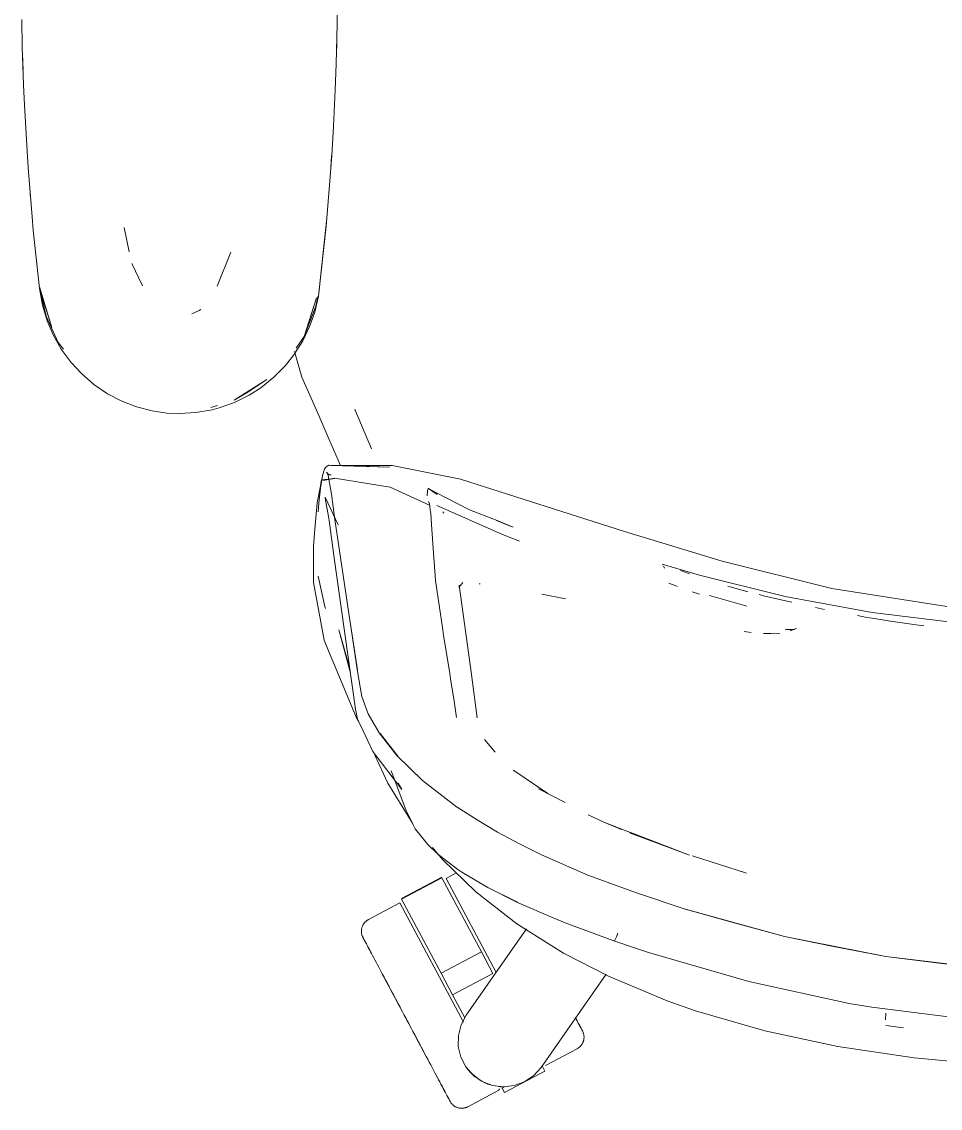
# Model space of a CAD drawing. Header units: millimetres. Extents: x 155927 to 326028, y -36033 to 97293.
# Drawn here: x 229347.2 to 229629, y 22036 to 22369.3 of the extents above; entities that cross this region are included whole.
import ezdxf

# ---------------------------------------------------------------- set-up
doc = ezdxf.new("R2010")
doc.units = ezdxf.units.MM
doc.header["$MEASUREMENT"] = 0
doc.layers.add('G-IMPT', color=8, linetype='CONTINUOUS', lineweight=9)
doc.layers.add('I-FURN', color=8, linetype='CONTINUOUS', lineweight=9)

msp = doc.modelspace()

# ---------------------------------------------------------------- linework, layer by layer
at = {"layer": 'G-IMPT'}
for p, q in [((229443.99, 22368.6), (229444.06, 22374.07)), ((229347.22, 22369.96), (229347.39, 22361.55)), ((229443.99, 22368.6), (229443.69, 22356.3)), ((229443.85, 22361.83), (229443.85, 22363.9)), ((229347.77, 22349.79), (229347.39, 22361.55)), ((229443.77, 22360.17), (229443.85, 22361.83)), ((229347.52, 22356.61), (229347.51, 22358.11)), ((229347.63, 22354.67), (229347.52, 22356.61)), ((229443.4, 22348.42), (229443.69, 22356.3)), ((229347.77, 22349.79), (229348.03, 22343.76)), ((229443.4, 22348.42), (229442.86, 22337.11)), ((229348.84, 22329.62), (229348.03, 22343.76)), ((229442.3, 22328.24), (229442.86, 22337.11)), ((229349.16, 22324.54), (229348.84, 22329.62)), ((229442.3, 22328.24), (229441.57, 22317.95)), ((229442.16, 22326.2), (229442.25, 22328.1)), ((229349.16, 22324.54), (229350.41, 22309.48)), ((229442.16, 22326.2), (229442.03, 22324.78)), ((229349.81, 22316.35), (229349.98, 22314.68)), ((229440.58, 22306.56), (229441.57, 22317.95)), ((229350.41, 22309.48), (229350.76, 22305.35)), ((229438.23, 22285.12), (229440.69, 22308.07)), ((229438.23, 22285.12), (229440.58, 22306.56)), ((229440.69, 22308.07), (229438.56, 22287.94)), ((229350.76, 22305.35), (229352.66, 22287.42)), ((229378.63, 22306.14), (229380.2, 22298.7)), ((229411.33, 22298.64), (229407.19, 22288.21)), ((229384.24, 22288.31), (229380.97, 22295.09)), ((229352.66, 22287.94), (229356.49, 22275.47)), ((229352.66, 22287.94), (229353.58, 22284.62)), ((229352.66, 22287.42), (229353.56, 22282.38)), ((229354.71, 22278.97), (229352.79, 22287.37)), ((229438.23, 22285.12), (229438.56, 22287.94)), ((229356.49, 22275.47), (229353.58, 22284.62)), ((229433.83, 22272.77), (229437.65, 22284.62)), ((229434.73, 22275.47), (229437.65, 22284.62)), ((229438.23, 22285.12), (229437.08, 22280.16)), ((229438.02, 22285.04), (229437.44, 22281.99)), ((229355.02, 22277.52), (229353.56, 22282.38)), ((229399.44, 22279.67), (229401.66, 22280.69)), ((229401.66, 22280.69), (229402.11, 22280.99)), ((229437.44, 22281.99), (229433.83, 22272.77)), ((229435.63, 22276.03), (229437.08, 22280.16)), ((229354.71, 22278.97), (229358.44, 22270.9)), ((229356.83, 22273.28), (229355.02, 22277.52)), ((229356.83, 22273.28), (229359.35, 22268.84)), ((229433.44, 22271.44), (229435.63, 22276.03)), ((229433.83, 22272.77), (229434.73, 22275.47)), ((229360.04, 22268.79), (229358.44, 22270.9)), ((229433.44, 22271.44), (229430.71, 22267.12)), ((229433.83, 22272.77), (229431.41, 22269.19)), ((229362.34, 22264.75), (229359.35, 22268.84)), ((229428.09, 22263.81), (229430.71, 22267.12)), ((229433.15, 22260.28), (229430.9, 22268.11)), ((229362.34, 22264.75), (229365.51, 22261.32)), ((229424.54, 22260.21), (229428.09, 22263.81)), ((229369.34, 22257.99), (229365.51, 22261.32)), ((229424.54, 22260.21), (229420.56, 22257.02)), ((229433.15, 22260.28), (229438.01, 22249.16)), ((229373.51, 22255.16), (229369.34, 22257.99)), ((229412.41, 22253.16), (229422.36, 22259.48)), ((229416.08, 22255.32), (229422.36, 22259.48)), ((229417.01, 22254.75), (229420.56, 22257.02)), ((229373.51, 22255.16), (229377.67, 22252.97)), ((229377.67, 22252.97), (229382.39, 22251.14)), ((229412.41, 22253.16), (229416.08, 22255.32)), ((229412.5, 22252.51), (229417.01, 22254.75)), ((229387.25, 22249.88), (229382.39, 22251.14)), ((229387.25, 22249.88), (229391.77, 22249.23)), ((229400.65, 22249.36), (229405.6, 22250.23)), ((229407.29, 22251.6), (229405.26, 22250.98)), ((229405.6, 22250.23), (229407.73, 22250.8)), ((229412.5, 22252.51), (229407.73, 22250.8)), ((229449.43, 22250.39), (229449.54, 22250.12)), ((229454.46, 22238.26), (229449.54, 22250.12)), ((229395.61, 22249.06), (229391.77, 22249.23)), ((229395.61, 22249.06), (229400.65, 22249.36)), ((229438.01, 22249.16), (229441.43, 22241.33)), ((229441.43, 22241.33), (229445, 22233.16)), ((229440.38, 22232.53), (229440.87, 22232.9)), ((229441.44, 22233.29), (229440.87, 22232.9)), ((229441.44, 22233.29), (229442.31, 22233.1)), ((229460, 22232.68), (229441.56, 22233.27)), ((229441.56, 22233.27), (229442.02, 22233.17)), ((229460, 22232.68), (229442.02, 22233.17)), ((229460.89, 22233.12), (229442.02, 22233.17)), ((229442.02, 22233.17), (229442.2, 22233.13)), ((229442.31, 22233.1), (229442.2, 22233.13)), ((229481.85, 22228.93), (229460.89, 22233.12)), ((229438.97, 22226.85), (229439.5, 22230.12)), ((229439.5, 22230.12), (229440.05, 22231.99)), ((229440.38, 22232.53), (229440.05, 22231.99)), ((229441.1, 22230.63), (229440.7, 22231.14)), ((229441.26, 22230.04), (229440.7, 22231.14)), ((229441.26, 22230.04), (229441.09, 22230.66)), ((229441.09, 22230.66), (229442.2, 22224.39)), ((229441.64, 22230.31), (229441.1, 22230.63)), ((229441.64, 22230.31), (229442.14, 22230.24)), ((229438.71, 22226.43), (229437.9, 22222.18)), ((229438.38, 22221.55), (229438.89, 22226.23)), ((229438.71, 22226.43), (229439.15, 22228.76)), ((229438.97, 22226.85), (229438.89, 22226.23)), ((229443.11, 22229.14), (229439.15, 22228.76)), ((229439.56, 22228.52), (229443.15, 22229.21)), ((229439.56, 22228.52), (229443.11, 22229.14)), ((229460.19, 22226.49), (229443.15, 22229.21)), ((229460.19, 22226.49), (229472.48, 22220.91)), ((229532.09, 22212.94), (229481.85, 22228.93)), ((229444.3, 22214.99), (229440.29, 22223.42)), ((229440.29, 22223.42), (229440.44, 22222.56)), ((229443.31, 22216.54), (229442.2, 22224.39)), ((229471.56, 22223.89), (229471.72, 22225.41)), ((229471.72, 22225.41), (229471.87, 22226.1)), ((229471.87, 22226.1), (229472, 22226.13)), ((229472, 22226.13), (229472.17, 22226.16)), ((229472, 22226.13), (229474.7, 22224.29)), ((229472, 22226.13), (229474.46, 22224.78)), ((229484.56, 22219.5), (229474.46, 22224.78)), ((229437.05, 22212.39), (229437.86, 22221.71)), ((229437.86, 22221.71), (229437.9, 22222.18)), ((229438.38, 22221.55), (229438.16, 22218.95)), ((229440.44, 22222.56), (229441.27, 22217.54)), ((229472.04, 22222.15), (229472.31, 22221.38)), ((229472.33, 22221.31), (229472.31, 22221.38)), ((229472.62, 22218.85), (229472.33, 22221.31)), ((229494.67, 22211.95), (229474.51, 22220.87)), ((229441.27, 22217.54), (229441.48, 22216.24)), ((229442.92, 22205.57), (229441.48, 22216.24)), ((229447.87, 22185.66), (229443.31, 22216.54)), ((229472.62, 22218.85), (229472.66, 22218.48)), ((229472.91, 22215.07), (229472.66, 22218.48)), ((229476.68, 22218.5), (229476.41, 22218.93)), ((229484.56, 22219.5), (229493.03, 22216.25)), ((229497.93, 22214.23), (229492.83, 22216.25)), ((229492.83, 22216.25), (229497.36, 22214.46)), ((229493.03, 22216.25), (229497.93, 22214.23)), ((229472.91, 22215.07), (229473.55, 22206.23)), ((229532.09, 22212.94), (229562.06, 22203.75)), ((229437.05, 22212.39), (229436.71, 22208.43)), ((229499.92, 22209.95), (229494.67, 22211.95)), ((229436.71, 22208.43), (229436.71, 22204.26)), ((229474.16, 22197.99), (229473.55, 22206.23)), ((229436.74, 22197.3), (229436.71, 22204.26)), ((229442.92, 22205.57), (229449.6, 22158.36)), ((229595.75, 22195.44), (229562.06, 22203.75)), ((229543.66, 22202.71), (229543.89, 22202.79)), ((229543.89, 22202.79), (229544.12, 22202.74)), ((229544.43, 22201.7), (229544.04, 22202.31)), ((229544.12, 22202.74), (229544.41, 22202.66)), ((229544.43, 22201.7), (229544.28, 22201.91)), ((229544.41, 22202.66), (229544.68, 22202.6)), ((229555.11, 22199.52), (229544.68, 22202.6)), ((229549.91, 22200.68), (229549.26, 22200.93)), ((229549.91, 22200.68), (229552.01, 22199.94)), ((229436.74, 22197.3), (229439.98, 22179.6)), ((229438.15, 22199.16), (229440.19, 22189.85)), ((229474.18, 22197.91), (229474.16, 22197.99)), ((229474.18, 22197.91), (229476.38, 22182.69)), ((229482.55, 22197.25), (229481.31, 22195.69)), ((229481.44, 22196.39), (229481.39, 22196.13)), ((229485.18, 22169.06), (229481.44, 22196.39)), ((229487.5, 22196.89), (229487.85, 22196.85)), ((229547.36, 22196.4), (229545.7, 22197.01)), ((229547.36, 22196.4), (229548.37, 22196.02)), ((229581.43, 22192.98), (229555.11, 22199.52)), ((229481.35, 22195.9), (229481.39, 22196.13)), ((229513.98, 22192.22), (229506.72, 22193.63)), ((229555.12, 22193.68), (229552.91, 22194.41)), ((229558.21, 22193.24), (229569.66, 22190.04)), ((229564.54, 22195.94), (229563.85, 22196.15)), ((229568.54, 22194.83), (229564.54, 22195.94)), ((229568.54, 22194.83), (229569.68, 22194.51)), ((229569.68, 22194.51), (229569.86, 22194.46)), ((229574.7, 22193.21), (229573.4, 22193.55)), ((229574.7, 22193.21), (229581.45, 22191.66)), ((229581.43, 22192.98), (229608.1, 22188.05)), ((229595.75, 22195.44), (229633.66, 22189.44)), ((229440.19, 22189.85), (229440.35, 22189.28)), ((229583.42, 22191.2), (229581.45, 22191.66)), ((229593.47, 22189), (229590.65, 22189.54)), ((229603.57, 22187.08), (229606.48, 22186.52)), ((229608.1, 22186.28), (229606.48, 22186.52)), ((229608.1, 22188.05), (229635.02, 22184.75)), ((229613.73, 22185.42), (229608.1, 22186.28)), ((229447.87, 22185.66), (229450.19, 22170.47)), ((229447.96, 22185.06), (229450.26, 22169.9)), ((229447.96, 22185.06), (229450.19, 22170.47)), ((229584.84, 22183.09), (229582.89, 22182.4)), ((229583.79, 22182.87), (229584.84, 22183.09)), ((229613.73, 22185.42), (229622.25, 22184.13)), ((229622.25, 22184.13), (229623.91, 22183.95)), ((229439.98, 22179.6), (229441.57, 22175.74)), ((229444.47, 22182.78), (229447.83, 22170.89)), ((229444.47, 22182.78), (229447.98, 22169.83)), ((229476.38, 22182.69), (229476.63, 22181.14)), ((229476.63, 22181.14), (229478.5, 22169.37)), ((229570.93, 22181.95), (229568.84, 22182.17)), ((229579.78, 22181.55), (229574.72, 22181.64)), ((229574.72, 22181.64), (229577, 22181.56)), ((229579.78, 22181.55), (229577, 22181.56)), ((229583.6, 22182.87), (229581.48, 22182.84)), ((229581.62, 22182.83), (229581.48, 22182.84)), ((229442.96, 22172.38), (229441.57, 22175.74)), ((229449.76, 22155.92), (229442.96, 22172.38)), ((229451.56, 22162.23), (229450.26, 22169.9)), ((229478.76, 22167.71), (229478.5, 22169.37)), ((229479.82, 22160.87), (229478.76, 22167.71)), ((229485.18, 22169.06), (229486.96, 22155.7)), ((229453.31, 22157.44), (229451.56, 22162.23)), ((229479.82, 22160.87), (229480.57, 22155.8)), ((229449.6, 22158.36), (229450.24, 22155.37)), ((229453.31, 22157.44), (229453.53, 22157.01)), ((229456.82, 22151.18), (229453.53, 22157.01)), ((229450.53, 22154.75), (229449.76, 22155.92)), ((229451.81, 22152), (229450.24, 22155.37)), ((229486.96, 22155.7), (229486.81, 22156.18)), ((229454.88, 22145.43), (229451.81, 22152)), ((229462.23, 22144.21), (229456.82, 22151.18)), ((229457.14, 22150.95), (229462.54, 22144)), ((229457.14, 22150.95), (229459.73, 22147.58)), ((229462.54, 22144), (229459.73, 22147.58)), ((229492.46, 22145.21), (229489.12, 22149.11)), ((229463.79, 22133.78), (229454.88, 22145.43)), ((229459.5, 22135.66), (229455.52, 22144.29)), ((229462.23, 22144.21), (229470.14, 22136.48)), ((229499.09, 22138.93), (229497.99, 22139.68)), ((229460.56, 22139.43), (229465.07, 22127.52)), ((229470.14, 22136.48), (229480.57, 22128.46)), ((229504.22, 22135.44), (229499.09, 22138.93)), ((229466.62, 22124.22), (229459.5, 22135.66)), ((229463.79, 22133.78), (229462.68, 22135.73)), ((229504.8, 22135.04), (229504.22, 22135.44)), ((229508.56, 22132.49), (229504.8, 22135.04)), ((229508.56, 22132.49), (229505.78, 22133.99)), ((229513.87, 22129.81), (229505.78, 22133.99)), ((229466.14, 22125.3), (229465.07, 22127.52)), ((229480.57, 22128.46), (229480.83, 22128.29)), ((229486.93, 22124.41), (229480.83, 22128.29)), ((229467.32, 22122.86), (229466.14, 22125.3)), ((229466.62, 22124.22), (229467.12, 22123.45)), ((229486.93, 22124.41), (229493.15, 22120.64)), ((229520.93, 22125.93), (229525.78, 22123.74)), ((229525.78, 22123.74), (229531.22, 22121.43)), ((229525.78, 22123.74), (229532.86, 22121.01)), ((229467.32, 22122.86), (229467.93, 22121.72)), ((229467.93, 22121.72), (229471.79, 22116.86)), ((229499.94, 22117.07), (229493.15, 22120.64)), ((229534.59, 22120.35), (229532.86, 22121.01)), ((229552.03, 22113.63), (229533.63, 22120.45)), ((229552.03, 22113.63), (229534.59, 22120.35)), ((229474.82, 22113.96), (229471.79, 22116.86)), ((229499.94, 22117.07), (229506.67, 22113.68)), ((229473.24, 22115.97), (229476.24, 22112.29)), ((229474.82, 22113.96), (229480.95, 22109.25)), ((229520.9, 22107.5), (229506.67, 22113.68)), ((229569.51, 22108.1), (229553.02, 22113.36)), ((229476.24, 22112.29), (229486.53, 22102.34)), ((229480.95, 22109.25), (229482.24, 22108.39)), ((229490.24, 22103.65), (229482.24, 22108.39)), ((229520.9, 22107.5), (229535.78, 22102.04)), ((229569.51, 22108.1), (229566.07, 22109.18)), ((229498.84, 22099.35), (229490.24, 22103.65)), ((229499.29, 22099.13), (229490.24, 22103.65)), ((229490.24, 22103.65), (229490.83, 22103.35)), ((229499.29, 22099.13), (229490.83, 22103.35)), ((229499.13, 22092.53), (229486.53, 22102.34)), ((229550.69, 22097.04), (229535.78, 22102.04)), ((229498.84, 22099.35), (229499.29, 22099.13)), ((229499.29, 22099.13), (229510.25, 22094.35)), ((229581.19, 22088.65), (229550.69, 22097.04)), ((229563.95, 22093.31), (229550.78, 22097.08)), ((229581.19, 22088.65), (229550.78, 22097.08)), ((229510.25, 22094.35), (229513.93, 22092.88)), ((229563.95, 22093.31), (229581.19, 22088.65)), ((229499.13, 22092.53), (229513.43, 22083.56)), ((229513.93, 22092.88), (229528.89, 22087.3)), ((229529.67, 22088.57), (229530.1, 22089.63)), ((229530.1, 22089.63), (229529.87, 22089.03)), ((229528.89, 22087.3), (229529.02, 22087.34)), ((229529.02, 22087.34), (229528.89, 22087.34)), ((229528.89, 22087.34), (229535.82, 22084.93)), ((229529.02, 22087.34), (229529.29, 22087.74)), ((229529.02, 22087.34), (229529.07, 22087.35)), ((229529.29, 22087.74), (229529.07, 22087.35)), ((229529.67, 22088.57), (229529.29, 22087.74)), ((229529.39, 22087.92), (229529.29, 22087.74)), ((229529.67, 22088.57), (229529.39, 22087.92)), ((229529.67, 22088.57), (229529.87, 22089.03)), ((229581.19, 22088.65), (229612.32, 22082.48)), ((229581.19, 22088.65), (229596.21, 22085.58)), ((229581.19, 22088.65), (229612.24, 22082.48)), ((229513.43, 22083.56), (229527.2, 22076.46)), ((229539.43, 22083.74), (229535.82, 22084.93)), ((229570.25, 22074.8), (229539.43, 22083.74)), ((229612.32, 22082.48), (229596.21, 22085.58)), ((229643.83, 22078.66), (229612.24, 22082.48)), ((229643.87, 22078.69), (229612.32, 22082.48)), ((229612.32, 22082.48), (229627.8, 22080.54)), ((229643.87, 22078.69), (229627.8, 22080.54)), ((229545.18, 22068.95), (229527.2, 22076.46)), ((229570.25, 22074.8), (229601.04, 22068.13)), ((229553.91, 22065.87), (229545.18, 22068.95)), ((229607.96, 22066.94), (229601.04, 22068.13)), ((229638.13, 22063.13), (229607.96, 22066.94)), ((229553.91, 22065.87), (229575.15, 22059.7)), ((229612.28, 22065.15), (229612.2, 22063.06)), ((229612.2, 22063.06), (229612.2, 22063.17)), ((229575.15, 22059.7), (229597.52, 22054.89)), ((229612.23, 22061.3), (229617.65, 22060.65)), ((229597.52, 22054.89), (229620.94, 22051.39)), ((229620.94, 22051.39), (229646.51, 22049.13))]:
    msp.add_line(p, q, dxfattribs=at)
at = {"layer": 'I-FURN'}
for p, q in [((229476.03, 22106.84), (229463.67, 22100.26)), ((229463.76, 22100.09), (229476.12, 22106.67)), ((229476.12, 22106.67), (229488.2, 22083.96)), ((229480.51, 22108.16), (229477.36, 22106.48)), ((229477.36, 22106.48), (229492.61, 22077.79)), ((229475.84, 22077.38), (229463.76, 22100.09)), ((229463.23, 22098.97), (229453.54, 22093.82)), ((229463.23, 22098.97), (229482.69, 22062.36)), ((229452.28, 22092.77), (229452.38, 22092.89)), ((229452.38, 22092.89), (229452.49, 22093.01)), ((229452.49, 22093.01), (229452.6, 22093.13)), ((229452.6, 22093.13), (229452.72, 22093.24)), ((229452.72, 22093.24), (229452.84, 22093.35)), ((229452.84, 22093.35), (229452.97, 22093.45)), ((229452.97, 22093.45), (229453.09, 22093.54)), ((229453.09, 22093.54), (229453.23, 22093.63)), ((229453.23, 22093.63), (229453.36, 22093.72)), ((229453.36, 22093.72), (229453.5, 22093.8)), ((229453.5, 22093.8), (229453.54, 22093.82)), ((229451.4, 22090.23), (229451.41, 22090.39)), ((229451.41, 22090.07), (229451.4, 22090.23)), ((229451.41, 22090.55), (229451.43, 22090.71)), ((229451.41, 22090.39), (229451.41, 22090.55)), ((229451.42, 22089.9), (229451.41, 22090.07)), ((229451.44, 22089.74), (229451.42, 22089.9)), ((229451.43, 22090.71), (229451.45, 22090.87)), ((229451.46, 22089.59), (229451.44, 22089.74)), ((229451.45, 22090.87), (229451.48, 22091.03)), ((229451.49, 22089.43), (229451.46, 22089.59)), ((229451.48, 22091.03), (229451.51, 22091.19)), ((229451.51, 22091.19), (229451.55, 22091.34)), ((229451.55, 22091.34), (229451.6, 22091.5)), ((229451.6, 22091.5), (229451.65, 22091.65)), ((229451.65, 22091.65), (229451.71, 22091.8)), ((229451.71, 22091.8), (229451.77, 22091.95)), ((229451.77, 22091.95), (229451.84, 22092.09)), ((229451.84, 22092.09), (229451.92, 22092.23)), ((229451.92, 22092.23), (229452, 22092.37)), ((229452, 22092.37), (229452.09, 22092.51)), ((229452.09, 22092.51), (229452.18, 22092.64)), ((229452.18, 22092.64), (229452.28, 22092.77)), ((229483.58, 22064.55), (229502.09, 22090.98)), ((229451.53, 22089.27), (229451.49, 22089.43)), ((229451.57, 22089.11), (229451.53, 22089.27)), ((229451.62, 22088.96), (229451.57, 22089.11)), ((229451.68, 22088.81), (229451.62, 22088.96)), ((229451.74, 22088.66), (229451.68, 22088.81)), ((229451.8, 22088.51), (229451.74, 22088.66)), ((229451.88, 22088.37), (229451.8, 22088.51)), ((229451.88, 22088.36), (229451.88, 22088.37)), ((229451.88, 22088.37), (229451.89, 22088.35)), ((229451.9, 22088.32), (229451.88, 22088.36)), ((229451.89, 22088.35), (229451.92, 22088.29)), ((229451.94, 22088.24), (229451.9, 22088.32)), ((229451.92, 22088.29), (229451.97, 22088.19)), ((229452.01, 22088.12), (229451.94, 22088.24)), ((229451.97, 22088.19), (229452.05, 22088.05)), ((229452.1, 22087.96), (229452.01, 22088.12)), ((229452.05, 22088.05), (229452.14, 22087.87)), ((229452.2, 22087.76), (229452.1, 22087.96)), ((229452.14, 22087.87), (229452.26, 22087.65)), ((229452.33, 22087.51), (229452.2, 22087.76)), ((229452.26, 22087.65), (229452.4, 22087.39)), ((229452.48, 22087.24), (229452.33, 22087.51)), ((229452.4, 22087.39), (229452.55, 22087.09)), ((229452.65, 22086.92), (229452.48, 22087.24)), ((229452.55, 22087.09), (229452.73, 22086.76)), ((229452.84, 22086.56), (229452.65, 22086.92)), ((229452.73, 22086.76), (229452.93, 22086.39)), ((229453.05, 22086.17), (229452.84, 22086.56)), ((229452.93, 22086.39), (229453.15, 22085.98)), ((229453.27, 22085.74), (229453.05, 22086.17)), ((229453.15, 22085.98), (229453.39, 22085.53)), ((229453.52, 22085.27), (229453.27, 22085.74)), ((229453.39, 22085.53), (229453.64, 22085.05)), ((229453.79, 22084.77), (229453.52, 22085.27)), ((229453.64, 22085.05), (229453.92, 22084.53)), ((229454.07, 22084.24), (229453.79, 22084.77)), ((229453.92, 22084.53), (229454.21, 22083.98)), ((229454.38, 22083.67), (229454.07, 22084.24)), ((229454.21, 22083.98), (229454.52, 22083.4)), ((229454.52, 22083.4), (229454.85, 22082.78)), ((229475.84, 22077.38), (229488.2, 22083.96)), ((229488.2, 22083.96), (229491.73, 22077.32)), ((229454.85, 22082.78), (229455.19, 22082.13)), ((229455.19, 22082.13), (229455.55, 22081.45)), ((229455.55, 22081.45), (229455.93, 22080.75)), ((229455.93, 22080.75), (229456.32, 22080.01)), ((229456.32, 22080.01), (229456.73, 22079.25)), ((229456.73, 22079.25), (229457.14, 22078.46)), ((229457.14, 22078.46), (229457.58, 22077.65)), ((229457.58, 22077.65), (229458.02, 22076.81)), ((229458.26, 22076.35), (229457.81, 22077.2)), ((229458.02, 22076.81), (229458.48, 22075.96)), ((229458.73, 22075.49), (229458.26, 22076.35)), ((229479.37, 22070.74), (229475.84, 22077.38)), ((229479.37, 22070.74), (229491.73, 22077.32)), ((229526.53, 22077.09), (229506.51, 22048.5)), ((229458.48, 22075.96), (229458.94, 22075.08)), ((229459.2, 22074.6), (229458.73, 22075.49)), ((229458.94, 22075.08), (229459.42, 22074.18)), ((229459.68, 22073.69), (229459.2, 22074.6)), ((229459.42, 22074.18), (229459.9, 22073.27)), ((229460.17, 22072.77), (229459.68, 22073.69)), ((229459.9, 22073.27), (229460.4, 22072.34)), ((229460.67, 22071.83), (229460.17, 22072.77)), ((229460.4, 22072.34), (229460.9, 22071.4)), ((229461.17, 22070.88), (229460.67, 22071.83)), ((229460.9, 22071.4), (229461.41, 22070.44)), ((229461.69, 22069.92), (229461.17, 22070.88)), ((229461.41, 22070.44), (229461.92, 22069.47)), ((229462.21, 22068.94), (229461.69, 22069.92)), ((229483.12, 22063.69), (229479.37, 22070.74)), ((229461.92, 22069.47), (229462.45, 22068.49)), ((229462.73, 22067.96), (229462.21, 22068.94)), ((229462.45, 22068.49), (229462.97, 22067.51)), ((229463.25, 22066.97), (229462.73, 22067.96)), ((229462.97, 22067.51), (229463.5, 22066.51)), ((229463.79, 22065.97), (229463.25, 22066.97)), ((229463.5, 22066.51), (229464.03, 22065.51)), ((229464.32, 22064.97), (229463.79, 22065.97)), ((229464.03, 22065.51), (229464.56, 22064.51)), ((229464.85, 22063.97), (229464.32, 22064.97)), ((229464.56, 22064.51), (229465.1, 22063.5)), ((229465.39, 22062.96), (229464.85, 22063.97)), ((229465.1, 22063.5), (229465.63, 22062.5)), ((229465.92, 22061.96), (229465.39, 22062.96)), ((229482, 22061.57), (229483.58, 22064.55)), ((229517.03, 22063.82), (229517.31, 22063.29)), ((229517.46, 22063.01), (229517.18, 22063.53)), ((229517.31, 22063.29), (229517.58, 22062.79)), ((229517.71, 22062.53), (229517.46, 22063.01)), ((229465.63, 22062.5), (229466.17, 22061.49)), ((229466.45, 22060.95), (229465.92, 22061.96)), ((229466.17, 22061.49), (229466.7, 22060.49)), ((229466.98, 22059.95), (229466.45, 22060.95)), ((229466.7, 22060.49), (229467.23, 22059.5)), ((229467.51, 22058.96), (229466.98, 22059.95)), ((229481.17, 22058.3), (229482, 22061.57)), ((229517.58, 22062.79), (229517.82, 22062.32)), ((229517.95, 22062.09), (229517.71, 22062.53)), ((229517.82, 22062.32), (229518.05, 22061.89)), ((229518.17, 22061.68), (229517.95, 22062.09)), ((229518.05, 22061.89), (229518.26, 22061.5)), ((229518.37, 22061.3), (229518.17, 22061.68)), ((229518.26, 22061.5), (229518.45, 22061.14)), ((229518.54, 22060.97), (229518.37, 22061.3)), ((229518.45, 22061.14), (229518.62, 22060.83)), ((229518.7, 22060.67), (229518.54, 22060.97)), ((229518.62, 22060.83), (229518.77, 22060.55)), ((229518.84, 22060.41), (229518.7, 22060.67)), ((229518.77, 22060.55), (229518.9, 22060.31)), ((229518.96, 22060.19), (229518.84, 22060.41)), ((229518.9, 22060.31), (229519, 22060.1)), ((229519.05, 22060.01), (229518.96, 22060.19)), ((229519, 22060.1), (229519.09, 22059.94)), ((229519.13, 22059.87), (229519.05, 22060.01)), ((229519.09, 22059.94), (229519.15, 22059.82)), ((229519.18, 22059.77), (229519.13, 22059.87)), ((229519.15, 22059.82), (229519.2, 22059.74)), ((229519.21, 22059.71), (229519.18, 22059.77)), ((229519.2, 22059.74), (229519.22, 22059.7)), ((229519.22, 22059.69), (229519.21, 22059.71)), ((229519.22, 22059.7), (229519.22, 22059.69)), ((229519.22, 22059.69), (229519.3, 22059.55)), ((229467.23, 22059.5), (229467.76, 22058.5)), ((229468.04, 22057.97), (229467.51, 22058.96)), ((229467.76, 22058.5), (229468.28, 22057.52)), ((229468.56, 22056.99), (229468.04, 22057.97)), ((229468.28, 22057.52), (229468.8, 22056.55)), ((229469.07, 22056.03), (229468.56, 22056.99)), ((229468.8, 22056.55), (229469.31, 22055.58)), ((229481.14, 22054.93), (229481.17, 22058.3)), ((229519.3, 22059.55), (229519.36, 22059.4)), ((229519.39, 22056.26), (229519.33, 22056.11)), ((229519.36, 22059.4), (229519.42, 22059.25)), ((229519.45, 22056.41), (229519.39, 22056.26)), ((229519.42, 22059.25), (229519.48, 22059.1)), ((229519.5, 22056.56), (229519.45, 22056.41)), ((229519.48, 22059.1), (229519.53, 22058.95)), ((229519.55, 22056.72), (229519.5, 22056.56)), ((229519.53, 22058.95), (229519.57, 22058.79)), ((229519.59, 22056.88), (229519.55, 22056.72)), ((229519.57, 22058.79), (229519.61, 22058.63)), ((229519.62, 22057.03), (229519.59, 22056.88)), ((229519.61, 22058.63), (229519.64, 22058.48)), ((229519.65, 22057.19), (229519.62, 22057.03)), ((229519.64, 22058.48), (229519.66, 22058.32)), ((229519.67, 22057.35), (229519.65, 22057.19)), ((229519.66, 22058.32), (229519.68, 22058.16)), ((229519.68, 22057.51), (229519.67, 22057.35)), ((229519.68, 22058.16), (229519.69, 22058)), ((229519.69, 22057.67), (229519.68, 22057.51)), ((229519.69, 22058), (229519.69, 22057.83)), ((229519.69, 22057.83), (229519.69, 22057.67)), ((229469.58, 22055.07), (229469.07, 22056.03)), ((229469.31, 22055.58), (229469.81, 22054.63)), ((229470.08, 22054.12), (229469.58, 22055.07)), ((229469.81, 22054.63), (229470.31, 22053.69)), ((229470.58, 22053.19), (229470.08, 22054.12)), ((229470.31, 22053.69), (229470.8, 22052.77)), ((229471.07, 22052.28), (229470.58, 22053.19)), ((229481.93, 22051.65), (229481.14, 22054.93)), ((229507.87, 22049.09), (229517.56, 22054.24)), ((229517.59, 22054.26), (229517.56, 22054.24)), ((229517.73, 22054.34), (229517.59, 22054.26)), ((229517.87, 22054.43), (229517.73, 22054.34)), ((229518, 22054.52), (229517.87, 22054.43)), ((229518.13, 22054.61), (229518, 22054.52)), ((229518.26, 22054.72), (229518.13, 22054.61)), ((229518.38, 22054.82), (229518.26, 22054.72)), ((229518.5, 22054.93), (229518.38, 22054.82)), ((229518.61, 22055.05), (229518.5, 22054.93)), ((229518.72, 22055.17), (229518.61, 22055.05)), ((229518.82, 22055.29), (229518.72, 22055.17)), ((229518.92, 22055.42), (229518.82, 22055.29)), ((229519.01, 22055.55), (229518.92, 22055.42)), ((229519.1, 22055.69), (229519.01, 22055.55)), ((229519.18, 22055.83), (229519.1, 22055.69)), ((229519.26, 22055.97), (229519.18, 22055.83)), ((229519.33, 22056.11), (229519.26, 22055.97)), ((229470.8, 22052.77), (229471.29, 22051.87)), ((229471.29, 22051.87), (229471.76, 22050.98)), ((229471.76, 22050.98), (229472.22, 22050.11)), ((229472.22, 22050.11), (229472.67, 22049.26)), ((229483.48, 22048.65), (229481.93, 22051.65)), ((229472.67, 22049.26), (229473.11, 22048.44)), ((229473.11, 22048.44), (229473.53, 22047.64)), ((229473.53, 22047.64), (229473.95, 22046.86)), ((229473.95, 22046.86), (229474.34, 22046.11)), ((229485.7, 22046.11), (229483.48, 22048.65)), ((229483.68, 22048.37), (229484.84, 22046.95)), ((229484.84, 22046.95), (229487.62, 22044.66)), ((229495.31, 22040.77), (229507.67, 22047.34)), ((229506.51, 22048.5), (229504.26, 22045.99)), ((229506.97, 22048.65), (229506.93, 22048.73)), ((229506.93, 22048.73), (229507.67, 22047.34)), ((229474.34, 22046.11), (229474.73, 22045.39)), ((229474.73, 22045.39), (229475.1, 22044.7)), ((229475.1, 22044.7), (229475.45, 22044.03)), ((229475.45, 22044.03), (229475.79, 22043.4)), ((229475.79, 22043.4), (229476.11, 22042.8)), ((229476.27, 22042.49), (229475.96, 22043.07)), ((229488.46, 22044.18), (229485.7, 22046.11)), ((229491.61, 22042.96), (229488.46, 22044.18)), ((229494.95, 22042.53), (229491.61, 22042.96)), ((229498.3, 22042.92), (229494.95, 22042.53)), ((229501.47, 22044.09), (229498.3, 22042.92)), ((229504.26, 22045.99), (229501.47, 22044.09)), ((229476.11, 22042.8), (229476.41, 22042.23)), ((229476.57, 22041.93), (229476.27, 22042.49)), ((229476.41, 22042.23), (229476.69, 22041.69)), ((229476.84, 22041.42), (229476.57, 22041.93)), ((229476.69, 22041.69), (229476.96, 22041.19)), ((229477.1, 22040.94), (229476.84, 22041.42)), ((229476.96, 22041.19), (229477.21, 22040.73)), ((229477.33, 22040.49), (229477.1, 22040.94)), ((229477.21, 22040.73), (229477.44, 22040.3)), ((229477.55, 22040.08), (229477.33, 22040.49)), ((229477.44, 22040.3), (229477.65, 22039.9)), ((229477.75, 22039.71), (229477.55, 22040.08)), ((229477.65, 22039.9), (229477.84, 22039.55)), ((229477.93, 22039.37), (229477.75, 22039.71)), ((229484.06, 22036.43), (229493.74, 22041.58)), ((229493.54, 22041.95), (229493.74, 22041.58)), ((229495.32, 22042.56), (229494.57, 22042.16)), ((229495.31, 22040.77), (229494.57, 22042.16)), ((229494.57, 22042.16), (229494.61, 22042.08)), ((229477.84, 22039.55), (229478, 22039.23)), ((229478.09, 22039.07), (229477.93, 22039.37)), ((229478, 22039.23), (229478.15, 22038.95)), ((229478.22, 22038.82), (229478.09, 22039.07)), ((229478.15, 22038.95), (229478.28, 22038.71)), ((229478.34, 22038.6), (229478.22, 22038.82)), ((229478.28, 22038.71), (229478.39, 22038.51)), ((229478.44, 22038.42), (229478.34, 22038.6)), ((229478.39, 22038.51), (229478.47, 22038.35)), ((229478.51, 22038.28), (229478.44, 22038.42)), ((229478.47, 22038.35), (229478.54, 22038.22)), ((229478.56, 22038.18), (229478.51, 22038.28)), ((229478.54, 22038.22), (229478.58, 22038.14)), ((229478.6, 22038.12), (229478.56, 22038.18)), ((229478.58, 22038.14), (229478.6, 22038.1)), ((229478.61, 22038.1), (229478.6, 22038.12)), ((229478.6, 22038.1), (229478.61, 22038.1)), ((229478.63, 22038.06), (229478.61, 22038.1)), ((229478.71, 22037.92), (229478.63, 22038.06)), ((229478.79, 22037.78), (229478.71, 22037.92)), ((229478.88, 22037.65), (229478.79, 22037.78)), ((229478.98, 22037.52), (229478.88, 22037.65)), ((229479.08, 22037.39), (229478.98, 22037.52)), ((229479.19, 22037.27), (229479.08, 22037.39)), ((229479.3, 22037.15), (229479.19, 22037.27)), ((229479.41, 22037.04), (229479.3, 22037.15)), ((229479.53, 22036.93), (229479.41, 22037.04)), ((229479.66, 22036.83), (229479.53, 22036.93)), ((229479.79, 22036.73), (229479.66, 22036.83)), ((229479.92, 22036.64), (229479.79, 22036.73)), ((229480.05, 22036.55), (229479.92, 22036.64)), ((229480.19, 22036.47), (229480.05, 22036.55)), ((229480.34, 22036.4), (229480.19, 22036.47)), ((229480.48, 22036.33), (229480.34, 22036.4)), ((229480.63, 22036.26), (229480.48, 22036.33)), ((229480.78, 22036.2), (229480.63, 22036.26)), ((229483.62, 22036.23), (229483.47, 22036.17)), ((229483.77, 22036.29), (229483.62, 22036.23)), ((229483.91, 22036.36), (229483.77, 22036.29)), ((229484.06, 22036.43), (229483.91, 22036.36)), ((229480.93, 22036.15), (229480.78, 22036.2)), ((229481.09, 22036.1), (229480.93, 22036.15)), ((229481.24, 22036.06), (229481.09, 22036.1)), ((229481.4, 22036.03), (229481.24, 22036.06)), ((229481.56, 22036), (229481.4, 22036.03)), ((229481.72, 22035.98), (229481.56, 22036)), ((229481.88, 22035.97), (229481.72, 22035.98)), ((229482.04, 22035.96), (229481.88, 22035.97)), ((229482.2, 22035.96), (229482.04, 22035.96)), ((229482.36, 22035.96), (229482.2, 22035.96)), ((229482.52, 22035.97), (229482.36, 22035.96)), ((229482.68, 22035.99), (229482.52, 22035.97)), ((229482.84, 22036.01), (229482.68, 22035.99)), ((229483, 22036.04), (229482.84, 22036.01)), ((229483.16, 22036.08), (229483, 22036.04)), ((229483.31, 22036.12), (229483.16, 22036.08)), ((229483.47, 22036.17), (229483.31, 22036.12))]:
    msp.add_line(p, q, dxfattribs=at)
for points in [[(229486.41, 22045.5), (229485.99, 22045.83), (229485.56, 22046.17), (229485.18, 22046.6)], [(229495.32, 22042.56), (229495.09, 22042.56), (229494.55, 22042.55), (229493.89, 22042.59), (229493.51, 22042.63)]]:
    msp.add_open_spline(points, degree=3, dxfattribs=at)
msp.add_open_spline([(229490.9, 22043.16), (229490.44, 22043.3), (229489.81, 22043.52), (229489.17, 22043.82), (229489.02, 22043.9)], degree=3, knots=[-0.6, -0.6, -0.6, -0.6, -0.5, -0.4680239, -0.4680239, -0.4680239, -0.4680239], dxfattribs=at)

doc.saveas('drawing.dxf')
